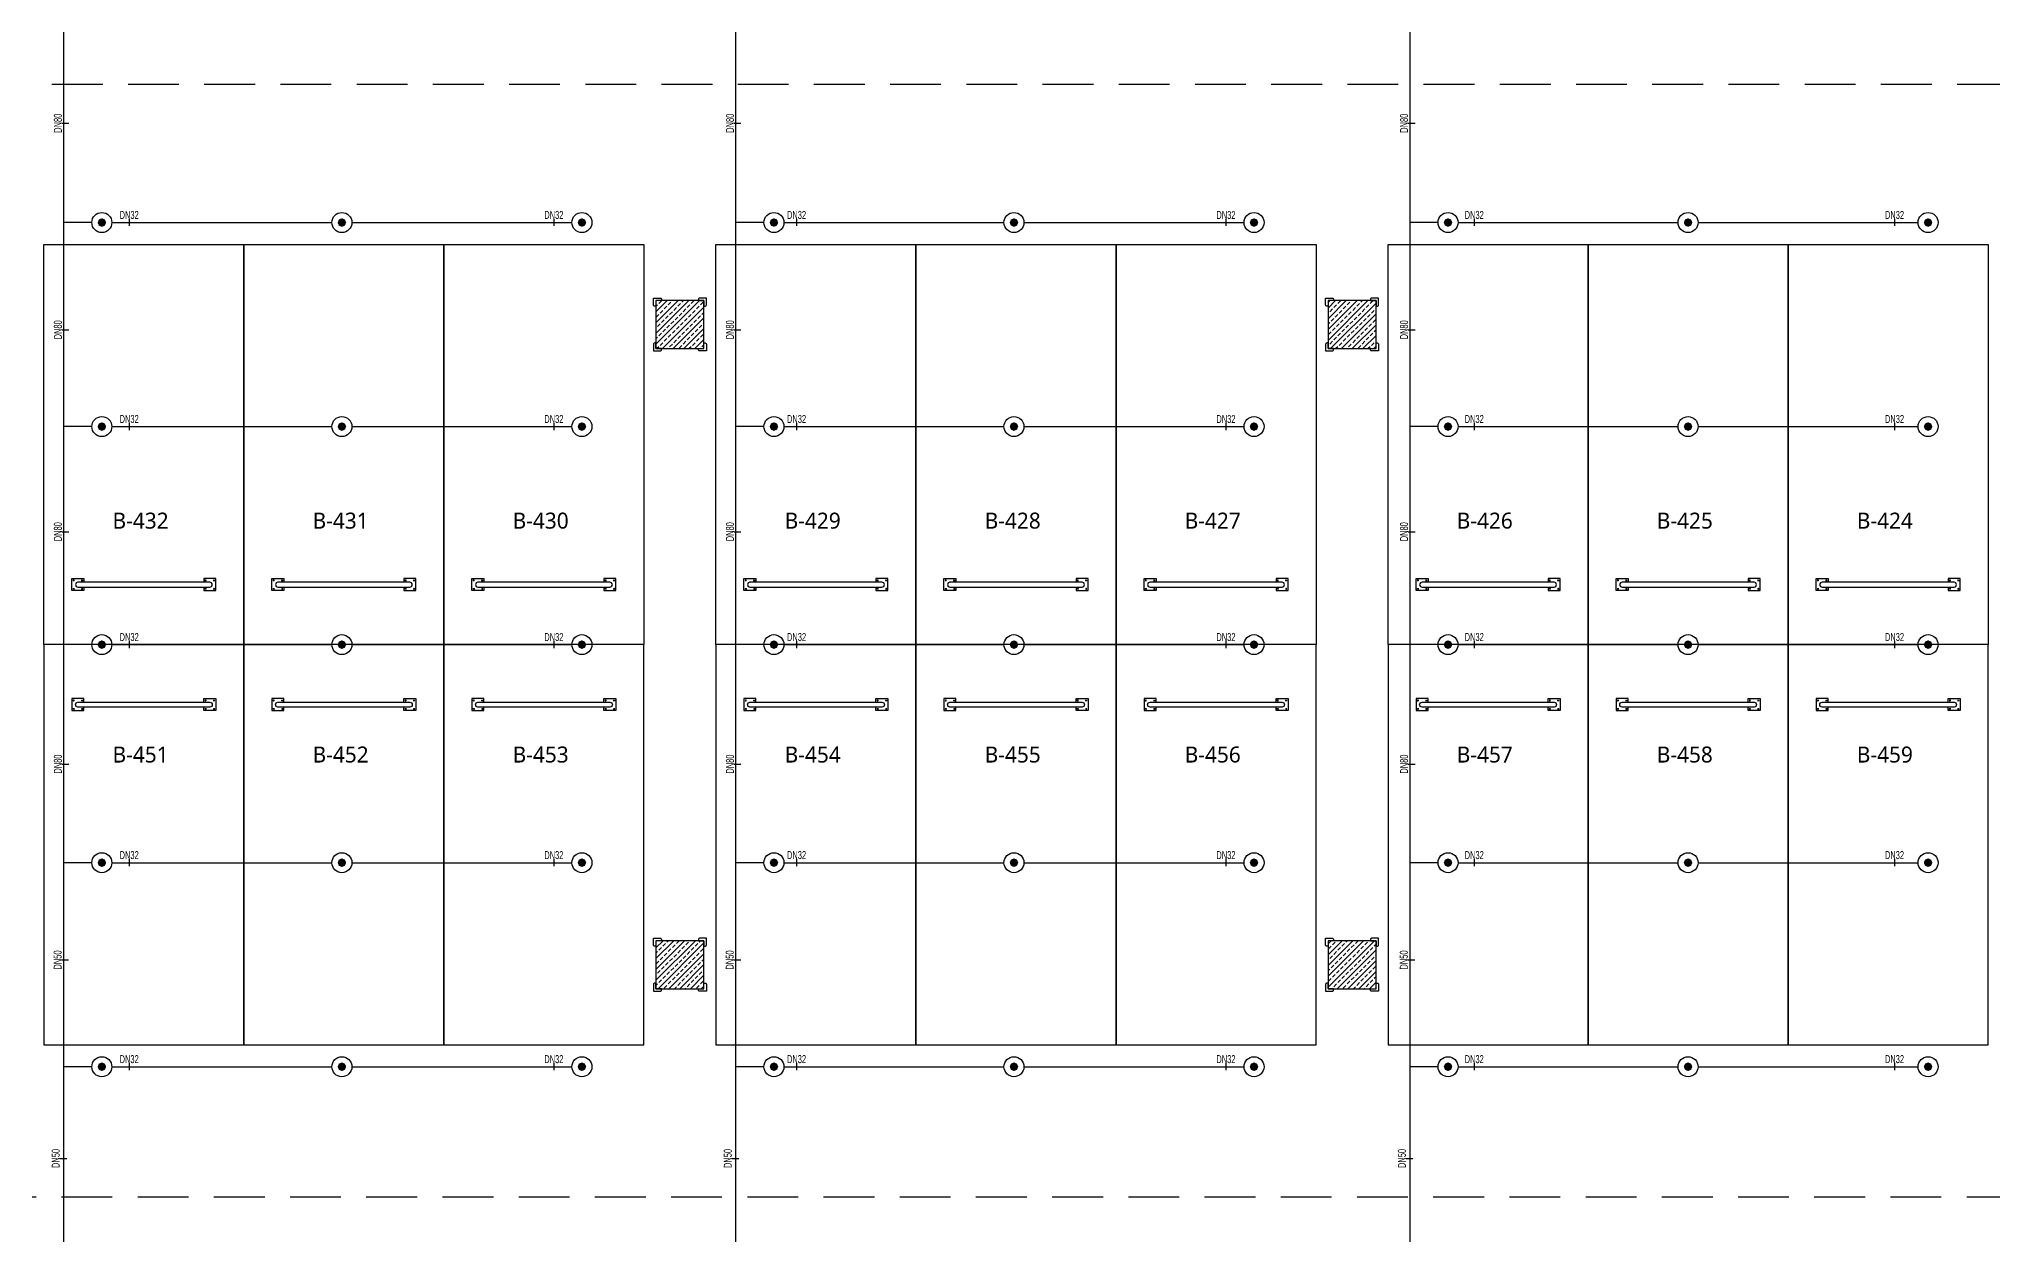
# Model space of a CAD drawing. Header units: millimetres. Extents: x -379292 to 1221486, y 92049 to 447512.
# Drawn here: x 326918 to 351338, y 173242 to 188187 of the extents above; entities that cross this region are included whole.
import ezdxf
from ezdxf.enums import TextEntityAlignment as Align

# ---------------------------------------------------------------- set-up
doc = ezdxf.new("R2010")
doc.units = ezdxf.units.MM
doc.linetypes.add('HIDDEN', pattern=[9.525, 6.35, -3.175])
for name, color, linetype in [('-M-YNGN-BORUID', 7, 'Continuous'), ('-M-YNGN-BORUUZUN', 7, 'Continuous'), ('-M-YNGN-BORUYUK', 7, 'Continuous'), ('-M-YNGN-SPR-YUK', 7, 'Continuous'), ('-M-YNGN-ZON3-CAP-', 7, 'Continuous'), ('-M-YNGN-ZON3-SPR-', 7, 'Continuous'), ('05_HATCH CONCRETE', 141, 'Continuous'), ('05_SYMBOL', 2, 'Continuous'), ('202-A-Y-MahalAd', 141, 'Continuous')]:
    doc.layers.add(name, color=color, linetype=linetype)
doc.layers.add('-M-YNGN-SPR-CAPCIZGI', color=188, linetype='Continuous', plot=False)
doc.layers.add('-M-YNGN-ZON3', color=6, linetype='SP', lineweight=30)
doc.styles.add('CIZGI', font='tahoma.ttf', dxfattribs={"width": 0.8, "oblique": 20})
doc.styles.add('HCAD', font='HCAD.SHX', dxfattribs={"width": 0.8, "height": 0.2})
doc.styles.add('PIPESIZE', font='hcad.shx', dxfattribs={"width": 0.8})
doc.styles.add('SPR-NOT', font='romans.shx')
doc.styles.get("Standard").update_dxf_attribs({"font": 'segoeuil.ttf'})
doc.linetypes.add('SP', pattern='A,2,-0.1,["SP",CIZGI,S=0.14,R=0.2,X=0,Y=-0.07],-0.255', length=2.355)
pattern_1 = [(225, (905000, -3e-07), (67.351921, -67.351921), []), (225, (904932.65, -3e-07), (67.351921, -67.351921), [47.625, -23.8125])]

# ---------------------------------------------------------------- blocks, each defined once
blk = doc.blocks.new('202_Vida')
at = {"color": 0, "linetype": 'ByBlock', "ltscale": 0.2}
for points in [[(1, 0), (-1, 0)], [(0, 1), (0, -1)]]:
    blk.add_lwpolyline(points, dxfattribs=at)
at = {"color": 0, "linetype": 'ByBlock'}
for radius in [0.42, 0.23, 0.155]:
    blk.add_circle((0, 0), radius, dxfattribs=at)
blk = doc.blocks.new('202_Stoper')
at = {"color": 0, "linetype": 'ByBlock'}
for points in [[(-750, -30), (-750, -75), (-900, -75), (-900, 75), (-750, 75), (-750, 30)], [(750, -30), (750, -75), (900, -75), (900, 75), (750, 75), (750, 30)]]:
    blk.add_lwpolyline(points, dxfattribs=at)
blk.add_lwpolyline([(825, -30, 1), (825, 30), (-825, 30, 1), (-825, -30)], format="xyb", close=True, dxfattribs=at)
at = {"color": 0, "linetype": 'ByBlock', "yscale": 10, "zscale": 10, "rotation": 180}
for p, xscale in [((-877, 53), -10), ((-772, 53), 10), ((772, 53), -10), ((877, 53), 10)]:
    blk.add_blockref('202_Vida', p, dxfattribs=dict(at, xscale=xscale))
at = {"color": 0, "linetype": 'ByBlock', "yscale": 10, "zscale": 10}
for p, xscale in [((-877, -52), 10), ((-772, -52), -10), ((772, -52), 10), ((877, -52), -10)]:
    blk.add_blockref('202_Vida', p, dxfattribs=dict(at, xscale=xscale))
blk = doc.blocks.new('202_Mahalblok')
at = {"color": 0, "linetype": 'ByBlock', "flags": 128}
blk.add_lwpolyline([(0, 0), (0, 5000), (2500, 5000), (2500, 0)], close=True, dxfattribs=at)
at = {"color": 252}
blk.add_blockref('202_Stoper', (1250, 750), dxfattribs=at)
at = {"color": 0, "linetype": 'ByBlock', "ltscale": 25}
blk.add_attdef('MAHALNO', text='', height=200, dxfattribs=at).set_placement((1209, 1390), align=Align.BOTTOM_CENTER)
blk = doc.blocks.new('bariyer')
at = {"color": 8, "ltscale": 25}
blk.add_lwpolyline([(0, -70), (15, -70, 0.414214), (30, -55), (30, 30), (-55, 30, 0.414214), (-70, 15), (-70, 0), (0, 0)], format="xyb", close=True, dxfattribs=at)
blk = doc.blocks.new('OtoParkBodrumKatMimari')
at = {"layer": '05_HATCH CONCRETE'}
h = blk.add_hatch(dxfattribs=at)
h.set_pattern_fill('ANSI33', color=8, scale=15, angle=180, style=0)
h.set_pattern_definition(pattern_1)
h.paths.add_polyline_path([(54100, 84100), (53500, 84100), (53500, 83500), (54100, 83500)])
h = blk.add_hatch(dxfattribs=at)
h.set_pattern_fill('ANSI33', color=8, scale=15, angle=180, style=0)
h.set_pattern_definition(pattern_1)
h.paths.add_polyline_path([(62500, 84100), (61900, 84100), (61900, 83500), (62500, 83500)])
h = blk.add_hatch(dxfattribs=at)
h.set_pattern_fill('ANSI33', color=8, scale=15, angle=180, style=0)
h.set_pattern_definition(pattern_1)
h.paths.add_polyline_path([(54100, 76100), (53500, 76100), (53500, 75500), (54100, 75500)])
h = blk.add_hatch(dxfattribs=at)
h.set_pattern_fill('ANSI33', color=8, scale=15, angle=180, style=0)
h.set_pattern_definition(pattern_1)
h.paths.add_polyline_path([(62500, 76100), (61900, 76100), (61900, 75500), (62500, 75500)])
at = {"color": 5}
for points in [[(54100, 84100), (53500, 84100), (53500, 83500), (54100, 83500)], [(62500, 84100), (61900, 84100), (61900, 83500), (62500, 83500)], [(54100, 76100), (53500, 76100), (53500, 75500), (54100, 75500)], [(62500, 76100), (61900, 76100), (61900, 75500), (62500, 75500)]]:
    blk.add_lwpolyline(points, close=True, dxfattribs=at)
at = {"layer": '05_SYMBOL', "color": 252, "linetype": 'HIDDEN', "ltscale": 100}
for points in [[(128500, 86800), (19400, 86800)], [(19400, 72900), (128500, 72900)]]:
    blk.add_lwpolyline(points, dxfattribs=at)
at = {"layer": '05_SYMBOL', "color": 8, "xscale": -1}
for p in [(53500, 84100), (61900, 84100), (53500, 76100), (61900, 76100)]:
    blk.add_blockref('bariyer', p, dxfattribs=at)
at = {"layer": '05_SYMBOL', "color": 8}
for p in [(54100, 84100), (62500, 84100), (54100, 76100), (62500, 76100)]:
    blk.add_blockref('bariyer', p, dxfattribs=at)
at = {"layer": '05_SYMBOL', "color": 8, "rotation": 180}
for p in [(53500, 83500), (61900, 83500), (53500, 75500), (61900, 75500)]:
    blk.add_blockref('bariyer', p, dxfattribs=at)
at = {"layer": '05_SYMBOL', "color": 8, "xscale": -1, "rotation": 180}
for p in [(54100, 83500), (62500, 83500), (54100, 75500), (62500, 75500)]:
    blk.add_blockref('bariyer', p, dxfattribs=at)
at = {"layer": '202-A-Y-MahalAd', "color": 8, "ltscale": 25}
for p, values in [((45850, 79800), {'MAHALNO': 'B-432'}), ((48350, 79800), {'MAHALNO': 'B-431'}), ((50850, 79800), {'MAHALNO': 'B-430'}), ((54250, 79800), {'MAHALNO': 'B-429'}), ((56750, 79800), {'MAHALNO': 'B-428'}), ((59250, 79800), {'MAHALNO': 'B-427'}), ((62650, 79800), {'MAHALNO': 'B-426'}), ((65150, 79800), {'MAHALNO': 'B-425'}), ((67650, 79800), {'MAHALNO': 'B-424'})]:
    blk.add_blockref('202_Mahalblok', p, dxfattribs=at).add_auto_attribs(values)
ref = blk.add_blockref('202_Mahalblok', (45850, 79800), dxfattribs=dict(at, xscale=-1, rotation=180))
ref.add_attrib('MAHALNO', 'B-451', dxfattribs={"layer": '0', "color": 0, "linetype": 'ByBlock', "ltscale": 25, "height": 200}).set_placement((47059, 78267), align=Align.BOTTOM_CENTER)
ref = blk.add_blockref('202_Mahalblok', (48350, 79800), dxfattribs=dict(at, xscale=-1, rotation=180))
ref.add_attrib('MAHALNO', 'B-452', dxfattribs={"layer": '0', "color": 0, "linetype": 'ByBlock', "ltscale": 25, "height": 200}).set_placement((49559, 78267), align=Align.BOTTOM_CENTER)
ref = blk.add_blockref('202_Mahalblok', (50850, 79800), dxfattribs=dict(at, xscale=-1, rotation=180))
ref.add_attrib('MAHALNO', 'B-453', dxfattribs={"layer": '0', "color": 0, "linetype": 'ByBlock', "ltscale": 25, "height": 200}).set_placement((52059, 78267), align=Align.BOTTOM_CENTER)
ref = blk.add_blockref('202_Mahalblok', (54250, 79800), dxfattribs=dict(at, xscale=-1, rotation=180))
ref.add_attrib('MAHALNO', 'B-454', dxfattribs={"layer": '0', "color": 0, "linetype": 'ByBlock', "ltscale": 25, "height": 200}).set_placement((55459, 78267), align=Align.BOTTOM_CENTER)
ref = blk.add_blockref('202_Mahalblok', (56750, 79800), dxfattribs=dict(at, xscale=-1, rotation=180))
ref.add_attrib('MAHALNO', 'B-455', dxfattribs={"layer": '0', "color": 0, "linetype": 'ByBlock', "ltscale": 25, "height": 200}).set_placement((57959, 78267), align=Align.BOTTOM_CENTER)
ref = blk.add_blockref('202_Mahalblok', (59250, 79800), dxfattribs=dict(at, xscale=-1, rotation=180))
ref.add_attrib('MAHALNO', 'B-456', dxfattribs={"layer": '0', "color": 0, "linetype": 'ByBlock', "ltscale": 25, "height": 200}).set_placement((60459, 78267), align=Align.BOTTOM_CENTER)
ref = blk.add_blockref('202_Mahalblok', (62650, 79800), dxfattribs=dict(at, xscale=-1, rotation=180))
ref.add_attrib('MAHALNO', 'B-457', dxfattribs={"layer": '0', "color": 0, "linetype": 'ByBlock', "ltscale": 25, "height": 200}).set_placement((63859, 78267), align=Align.BOTTOM_CENTER)
ref = blk.add_blockref('202_Mahalblok', (65150, 79800), dxfattribs=dict(at, xscale=-1, rotation=180))
ref.add_attrib('MAHALNO', 'B-458', dxfattribs={"layer": '0', "color": 0, "linetype": 'ByBlock', "ltscale": 25, "height": 200}).set_placement((66359, 78267), align=Align.BOTTOM_CENTER)
ref = blk.add_blockref('202_Mahalblok', (67650, 79800), dxfattribs=dict(at, xscale=-1, rotation=180))
ref.add_attrib('MAHALNO', 'B-459', dxfattribs={"layer": '0', "color": 0, "linetype": 'ByBlock', "ltscale": 25, "height": 200}).set_placement((68859, 78267), align=Align.BOTTOM_CENTER)
blk = doc.blocks.new('SPRKL100')
at = {"layer": '-M-YNGN-SPR-CAPCIZGI'}
blk.add_line((0, 0.43), (0, -0.43), dxfattribs=at)
at = {"layer": '-M-YNGN-BORUID', "color": 0, "style": 'HCAD', "width": 0.8, "flags": 1}
blk.add_attdef('DIC', text='', height=0.4, dxfattribs=at).set_placement((0, -1.69), align=Align.CENTER)
at = {"layer": '-M-YNGN-BORUUZUN', "color": 0, "style": 'HCAD', "width": 0.7}
blk.add_attdef('BOY', text='', height=0.8, dxfattribs=at).set_placement((0, -1.08), align=Align.CENTER)
at = {"layer": '-M-YNGN-BORUYUK', "color": 6, "style": 'PIPESIZE', "width": 0.8}
blk.add_attdef('YUK', text='', height=0.5, dxfattribs=at).set_placement((0, 1.87), align=Align.CENTER)
at = {"color": 0, "style": 'PIPESIZE', "width": 0.7}
blk.add_attdef('CAP', text='', height=1, dxfattribs=at).set_placement((0, 0.45), align=Align.CENTER)
blk = doc.blocks.new('SP-C-UP-12')
at = {"ltscale": 10}
blk.add_line((0, 0), (0, 0), dxfattribs=at)
at = {"color": 1, "linetype": 'Continuous'}
blk.add_circle((0, 0), 12.5, dxfattribs=at)
at = {"ltscale": 10}
for points in [[(-5.4, 0), (-3.8, 3.8), (-3.8, -3.8), (0, 5.4)], [(-3.8, -3.8), (0, 5.4), (0, -5.4), (3.8, 3.8)], [(0, -5.4), (3.8, 3.8), (3.8, -3.8), (5.4, 0)]]:
    blk.add_solid(points, dxfattribs=at)
at = {"layer": '-M-YNGN-SPR-YUK', "style": 'SPR-NOT', "width": 0.5, "flags": 9}
for tag, p in [('YUK', (0, 17.8)), ('CAP', (0, 14.4)), ('TIP', (0.2, 10.8))]:
    blk.add_attdef(tag, text='', height=2.5, dxfattribs=at).set_placement(p, align=Align.MIDDLE_CENTER)
blk = doc.blocks.new('A$C69E75EAE')
at = {"layer": '-M-YNGN-ZON3', "ltscale": 500}
for p, q in [((3707.3, -7817.2), (3707.3, -2469.7)), ((4547.3, -7817.2), (4547.3, -2469.7)), ((5389.8, -7817.2), (5389.8, -2469.7)), ((3742.3, -6214.7), (3707.3, -6214.7)), ((3767.3, -6214.7), (4042.3, -6214.7)), ((4067.3, -6214.7), (4342.3, -6214.7)), ((4582.3, -6214.7), (4547.3, -6214.7)), ((4607.3, -6214.7), (4882.3, -6214.7)), ((4907.3, -6214.7), (5182.3, -6214.7)), ((5424.8, -6214.7), (5389.8, -6214.7)), ((5449.8, -6214.7), (5724.8, -6214.7)), ((5749.8, -6214.7), (6024.8, -6214.7)), ((3742.3, -6469.7), (3707.3, -6469.7)), ((3767.3, -6469.7), (4042.3, -6469.7)), ((4067.3, -6469.7), (4342.3, -6469.7)), ((4582.3, -6469.7), (4547.3, -6469.7)), ((4607.3, -6469.7), (4882.3, -6469.7)), ((4907.3, -6469.7), (5182.3, -6469.7)), ((5424.8, -6469.7), (5389.8, -6469.7)), ((5449.8, -6469.7), (5724.8, -6469.7)), ((5749.8, -6469.7), (6024.8, -6469.7)), ((3742.3, -6742.2), (3707.3, -6742.2)), ((3767.3, -6742.2), (4042.3, -6742.2)), ((4067.3, -6742.2), (4342.3, -6742.2)), ((4582.3, -6742.2), (4547.3, -6742.2)), ((4607.3, -6742.2), (4882.3, -6742.2)), ((4907.3, -6742.2), (5182.3, -6742.2)), ((5424.8, -6742.2), (5389.8, -6742.2)), ((5449.8, -6742.2), (5724.8, -6742.2)), ((5749.8, -6742.2), (6024.8, -6742.2)), ((3742.3, -7014.7), (3707.3, -7014.7)), ((3767.3, -7014.7), (4042.3, -7014.7)), ((4067.3, -7014.7), (4342.3, -7014.7)), ((4582.3, -7014.7), (4547.3, -7014.7)), ((4607.3, -7014.7), (4882.3, -7014.7)), ((4907.3, -7014.7), (5182.3, -7014.7)), ((5424.8, -7014.7), (5389.8, -7014.7)), ((5449.8, -7014.7), (5724.8, -7014.7)), ((5749.8, -7014.7), (6024.8, -7014.7)), ((3742.3, -7269.7), (3707.3, -7269.7)), ((3767.3, -7269.7), (4042.3, -7269.7)), ((4067.3, -7269.7), (4342.3, -7269.7)), ((4582.3, -7269.7), (4547.3, -7269.7)), ((4607.3, -7269.7), (4882.3, -7269.7)), ((4907.3, -7269.7), (5182.3, -7269.7)), ((5424.8, -7269.7), (5389.8, -7269.7)), ((5449.8, -7269.7), (5724.8, -7269.7)), ((5749.8, -7269.7), (6024.8, -7269.7))]:
    blk.add_line(p, q, dxfattribs=at)
at = {"layer": '-M-YNGN-ZON3-CAP-'}
ref = blk.add_blockref('SPRKL100', (3709.3, -6090.6), dxfattribs=dict(at, xscale=10.00000000000001, yscale=10.00000000000001, zscale=10.00000000000001, rotation=90))
ref.add_attrib('CAP', 'DN80', dxfattribs={"layer": '0', "color": 0, "height": 10, "rotation": 90, "style": 'PIPESIZE', "width": 0.7}).set_placement((3704.8, -6090.6), align=Align.CENTER)
ref = blk.add_blockref('SPRKL100', (4549.3, -6090.6), dxfattribs=dict(at, xscale=10.00000000000001, yscale=10.00000000000001, zscale=10.00000000000001, rotation=90))
ref.add_attrib('CAP', 'DN80', dxfattribs={"layer": '0', "color": 0, "height": 10, "rotation": 90, "style": 'PIPESIZE', "width": 0.7}).set_placement((4544.8, -6090.6), align=Align.CENTER)
ref = blk.add_blockref('SPRKL100', (5391.8, -6090.6), dxfattribs=dict(at, xscale=10.00000000000001, yscale=10.00000000000001, zscale=10.00000000000001, rotation=90))
ref.add_attrib('CAP', 'DN80', dxfattribs={"layer": '0', "color": 0, "height": 10, "rotation": 90, "style": 'PIPESIZE', "width": 0.7}).set_placement((5387.3, -6090.6), align=Align.CENTER)
ref = blk.add_blockref('SPRKL100', (3788.9, -6214.7), dxfattribs=dict(at, xscale=10, yscale=10, zscale=10, rotation=359.9999997800978))
ref.add_attrib('CAP', 'DN32', dxfattribs={"layer": '0', "color": 0, "height": 10, "rotation": 360, "style": 'PIPESIZE', "width": 0.7}).set_placement((3788.9, -6210.2), align=Align.CENTER)
ref = blk.add_blockref('SPRKL100', (4319.7, -6214.7), dxfattribs=dict(at, xscale=10, yscale=10, zscale=10, rotation=359.9999997800978))
ref.add_attrib('CAP', 'DN32', dxfattribs={"layer": '0', "color": 0, "height": 10, "rotation": 360, "style": 'PIPESIZE', "width": 0.7}).set_placement((4319.7, -6210.2), align=Align.CENTER)
ref = blk.add_blockref('SPRKL100', (4623, -6214.7), dxfattribs=dict(at, xscale=10, yscale=10, zscale=10, rotation=359.9999997800978))
ref.add_attrib('CAP', 'DN32', dxfattribs={"layer": '0', "color": 0, "height": 10, "rotation": 360, "style": 'PIPESIZE', "width": 0.7}).set_placement((4623, -6210.2), align=Align.CENTER)
ref = blk.add_blockref('SPRKL100', (5159.7, -6214.7), dxfattribs=dict(at, xscale=10, yscale=10, zscale=10, rotation=359.9999997800978))
ref.add_attrib('CAP', 'DN32', dxfattribs={"layer": '0', "color": 0, "height": 10, "rotation": 360, "style": 'PIPESIZE', "width": 0.7}).set_placement((5159.7, -6210.2), align=Align.CENTER)
ref = blk.add_blockref('SPRKL100', (5470, -6214.7), dxfattribs=dict(at, xscale=10, yscale=10, zscale=10, rotation=359.9999997800978))
ref.add_attrib('CAP', 'DN32', dxfattribs={"layer": '0', "color": 0, "height": 10, "rotation": 360, "style": 'PIPESIZE', "width": 0.7}).set_placement((5470, -6210.2), align=Align.CENTER)
ref = blk.add_blockref('SPRKL100', (5995.3, -6214.7), dxfattribs=dict(at, xscale=10, yscale=10, zscale=10, rotation=359.9999997800978))
ref.add_attrib('CAP', 'DN32', dxfattribs={"layer": '0', "color": 0, "height": 10, "rotation": 360, "style": 'PIPESIZE', "width": 0.7}).set_placement((5995.3, -6210.2), align=Align.CENTER)
ref = blk.add_blockref('SPRKL100', (3709.3, -6348.8), dxfattribs=dict(at, xscale=10.00000000000001, yscale=10.00000000000001, zscale=10.00000000000001, rotation=90))
ref.add_attrib('CAP', 'DN80', dxfattribs={"layer": '0', "color": 0, "height": 10, "rotation": 90, "style": 'PIPESIZE', "width": 0.7}).set_placement((3704.8, -6348.8), align=Align.CENTER)
ref = blk.add_blockref('SPRKL100', (4549.3, -6348.8), dxfattribs=dict(at, xscale=10.00000000000001, yscale=10.00000000000001, zscale=10.00000000000001, rotation=90))
ref.add_attrib('CAP', 'DN80', dxfattribs={"layer": '0', "color": 0, "height": 10, "rotation": 90, "style": 'PIPESIZE', "width": 0.7}).set_placement((4544.8, -6348.8), align=Align.CENTER)
ref = blk.add_blockref('SPRKL100', (5391.8, -6348.8), dxfattribs=dict(at, xscale=10.00000000000001, yscale=10.00000000000001, zscale=10.00000000000001, rotation=90))
ref.add_attrib('CAP', 'DN80', dxfattribs={"layer": '0', "color": 0, "height": 10, "rotation": 90, "style": 'PIPESIZE', "width": 0.7}).set_placement((5387.3, -6348.8), align=Align.CENTER)
ref = blk.add_blockref('SPRKL100', (3788.9, -6469.7), dxfattribs=dict(at, xscale=10, yscale=10, zscale=10, rotation=359.9999997800978))
ref.add_attrib('CAP', 'DN32', dxfattribs={"layer": '0', "color": 0, "height": 10, "rotation": 360, "style": 'PIPESIZE', "width": 0.7}).set_placement((3788.9, -6465.2), align=Align.CENTER)
ref = blk.add_blockref('SPRKL100', (4319.7, -6469.7), dxfattribs=dict(at, xscale=10, yscale=10, zscale=10, rotation=359.9999997800978))
ref.add_attrib('CAP', 'DN32', dxfattribs={"layer": '0', "color": 0, "height": 10, "rotation": 360, "style": 'PIPESIZE', "width": 0.7}).set_placement((4319.7, -6465.2), align=Align.CENTER)
ref = blk.add_blockref('SPRKL100', (4623, -6469.7), dxfattribs=dict(at, xscale=10, yscale=10, zscale=10, rotation=359.9999997800978))
ref.add_attrib('CAP', 'DN32', dxfattribs={"layer": '0', "color": 0, "height": 10, "rotation": 360, "style": 'PIPESIZE', "width": 0.7}).set_placement((4623, -6465.2), align=Align.CENTER)
ref = blk.add_blockref('SPRKL100', (5159.7, -6469.7), dxfattribs=dict(at, xscale=10, yscale=10, zscale=10, rotation=359.9999997800978))
ref.add_attrib('CAP', 'DN32', dxfattribs={"layer": '0', "color": 0, "height": 10, "rotation": 360, "style": 'PIPESIZE', "width": 0.7}).set_placement((5159.7, -6465.2), align=Align.CENTER)
ref = blk.add_blockref('SPRKL100', (5470, -6469.7), dxfattribs=dict(at, xscale=10, yscale=10, zscale=10, rotation=359.9999997800978))
ref.add_attrib('CAP', 'DN32', dxfattribs={"layer": '0', "color": 0, "height": 10, "rotation": 360, "style": 'PIPESIZE', "width": 0.7}).set_placement((5470, -6465.2), align=Align.CENTER)
ref = blk.add_blockref('SPRKL100', (5995.3, -6469.7), dxfattribs=dict(at, xscale=10, yscale=10, zscale=10, rotation=359.9999997800978))
ref.add_attrib('CAP', 'DN32', dxfattribs={"layer": '0', "color": 0, "height": 10, "rotation": 360, "style": 'PIPESIZE', "width": 0.7}).set_placement((5995.3, -6465.2), align=Align.CENTER)
ref = blk.add_blockref('SPRKL100', (3709.3, -6601.1), dxfattribs=dict(at, xscale=10.00000000000001, yscale=10.00000000000001, zscale=10.00000000000001, rotation=90))
ref.add_attrib('CAP', 'DN80', dxfattribs={"layer": '0', "color": 0, "height": 10, "rotation": 90, "style": 'PIPESIZE', "width": 0.7}).set_placement((3704.8, -6601.1), align=Align.CENTER)
ref = blk.add_blockref('SPRKL100', (4549.3, -6601.1), dxfattribs=dict(at, xscale=10.00000000000001, yscale=10.00000000000001, zscale=10.00000000000001, rotation=90))
ref.add_attrib('CAP', 'DN80', dxfattribs={"layer": '0', "color": 0, "height": 10, "rotation": 90, "style": 'PIPESIZE', "width": 0.7}).set_placement((4544.8, -6601.1), align=Align.CENTER)
ref = blk.add_blockref('SPRKL100', (5391.8, -6601.1), dxfattribs=dict(at, xscale=10.00000000000001, yscale=10.00000000000001, zscale=10.00000000000001, rotation=90))
ref.add_attrib('CAP', 'DN80', dxfattribs={"layer": '0', "color": 0, "height": 10, "rotation": 90, "style": 'PIPESIZE', "width": 0.7}).set_placement((5387.3, -6601.1), align=Align.CENTER)
ref = blk.add_blockref('SPRKL100', (3788.9, -6742.2), dxfattribs=dict(at, xscale=10, yscale=10, zscale=10, rotation=359.9999997800978))
ref.add_attrib('CAP', 'DN32', dxfattribs={"layer": '0', "color": 0, "height": 10, "rotation": 360, "style": 'PIPESIZE', "width": 0.7}).set_placement((3788.9, -6737.7), align=Align.CENTER)
ref = blk.add_blockref('SPRKL100', (4319.7, -6742.2), dxfattribs=dict(at, xscale=10, yscale=10, zscale=10, rotation=359.9999997800978))
ref.add_attrib('CAP', 'DN32', dxfattribs={"layer": '0', "color": 0, "height": 10, "rotation": 360, "style": 'PIPESIZE', "width": 0.7}).set_placement((4319.7, -6737.7), align=Align.CENTER)
ref = blk.add_blockref('SPRKL100', (4623, -6742.2), dxfattribs=dict(at, xscale=10, yscale=10, zscale=10, rotation=359.9999997800978))
ref.add_attrib('CAP', 'DN32', dxfattribs={"layer": '0', "color": 0, "height": 10, "rotation": 360, "style": 'PIPESIZE', "width": 0.7}).set_placement((4623, -6737.7), align=Align.CENTER)
ref = blk.add_blockref('SPRKL100', (5159.7, -6742.2), dxfattribs=dict(at, xscale=10, yscale=10, zscale=10, rotation=359.9999997800978))
ref.add_attrib('CAP', 'DN32', dxfattribs={"layer": '0', "color": 0, "height": 10, "rotation": 360, "style": 'PIPESIZE', "width": 0.7}).set_placement((5159.7, -6737.7), align=Align.CENTER)
ref = blk.add_blockref('SPRKL100', (5470, -6742.2), dxfattribs=dict(at, xscale=10, yscale=10, zscale=10, rotation=359.9999997800978))
ref.add_attrib('CAP', 'DN32', dxfattribs={"layer": '0', "color": 0, "height": 10, "rotation": 360, "style": 'PIPESIZE', "width": 0.7}).set_placement((5470, -6737.7), align=Align.CENTER)
ref = blk.add_blockref('SPRKL100', (5995.3, -6742.2), dxfattribs=dict(at, xscale=10, yscale=10, zscale=10, rotation=359.9999997800978))
ref.add_attrib('CAP', 'DN32', dxfattribs={"layer": '0', "color": 0, "height": 10, "rotation": 360, "style": 'PIPESIZE', "width": 0.7}).set_placement((5995.3, -6737.7), align=Align.CENTER)
ref = blk.add_blockref('SPRKL100', (3709.3, -6891.5), dxfattribs=dict(at, xscale=10.00000000000001, yscale=10.00000000000001, zscale=10.00000000000001, rotation=90))
ref.add_attrib('CAP', 'DN80', dxfattribs={"layer": '0', "color": 0, "height": 10, "rotation": 90, "style": 'PIPESIZE', "width": 0.7}).set_placement((3704.8, -6891.5), align=Align.CENTER)
ref = blk.add_blockref('SPRKL100', (4549.3, -6891.5), dxfattribs=dict(at, xscale=10.00000000000001, yscale=10.00000000000001, zscale=10.00000000000001, rotation=90))
ref.add_attrib('CAP', 'DN80', dxfattribs={"layer": '0', "color": 0, "height": 10, "rotation": 90, "style": 'PIPESIZE', "width": 0.7}).set_placement((4544.8, -6891.5), align=Align.CENTER)
ref = blk.add_blockref('SPRKL100', (5391.8, -6891.5), dxfattribs=dict(at, xscale=10.00000000000001, yscale=10.00000000000001, zscale=10.00000000000001, rotation=90))
ref.add_attrib('CAP', 'DN80', dxfattribs={"layer": '0', "color": 0, "height": 10, "rotation": 90, "style": 'PIPESIZE', "width": 0.7}).set_placement((5387.3, -6891.5), align=Align.CENTER)
ref = blk.add_blockref('SPRKL100', (3788.9, -7014.7), dxfattribs=dict(at, xscale=10, yscale=10, zscale=10, rotation=359.9999997800978))
ref.add_attrib('CAP', 'DN32', dxfattribs={"layer": '0', "color": 0, "height": 10, "rotation": 360, "style": 'PIPESIZE', "width": 0.7}).set_placement((3788.9, -7010.2), align=Align.CENTER)
ref = blk.add_blockref('SPRKL100', (4319.7, -7014.7), dxfattribs=dict(at, xscale=10, yscale=10, zscale=10, rotation=359.9999997800978))
ref.add_attrib('CAP', 'DN32', dxfattribs={"layer": '0', "color": 0, "height": 10, "rotation": 360, "style": 'PIPESIZE', "width": 0.7}).set_placement((4319.7, -7010.2), align=Align.CENTER)
ref = blk.add_blockref('SPRKL100', (4623, -7014.7), dxfattribs=dict(at, xscale=10, yscale=10, zscale=10, rotation=359.9999997800978))
ref.add_attrib('CAP', 'DN32', dxfattribs={"layer": '0', "color": 0, "height": 10, "rotation": 360, "style": 'PIPESIZE', "width": 0.7}).set_placement((4623, -7010.2), align=Align.CENTER)
ref = blk.add_blockref('SPRKL100', (5159.7, -7014.7), dxfattribs=dict(at, xscale=10, yscale=10, zscale=10, rotation=359.9999997800978))
ref.add_attrib('CAP', 'DN32', dxfattribs={"layer": '0', "color": 0, "height": 10, "rotation": 360, "style": 'PIPESIZE', "width": 0.7}).set_placement((5159.7, -7010.2), align=Align.CENTER)
ref = blk.add_blockref('SPRKL100', (5470, -7014.7), dxfattribs=dict(at, xscale=10, yscale=10, zscale=10, rotation=359.9999997800978))
ref.add_attrib('CAP', 'DN32', dxfattribs={"layer": '0', "color": 0, "height": 10, "rotation": 360, "style": 'PIPESIZE', "width": 0.7}).set_placement((5470, -7010.2), align=Align.CENTER)
ref = blk.add_blockref('SPRKL100', (5995.3, -7014.7), dxfattribs=dict(at, xscale=10, yscale=10, zscale=10, rotation=359.9999997800978))
ref.add_attrib('CAP', 'DN32', dxfattribs={"layer": '0', "color": 0, "height": 10, "rotation": 360, "style": 'PIPESIZE', "width": 0.7}).set_placement((5995.3, -7010.2), align=Align.CENTER)
ref = blk.add_blockref('SPRKL100', (3709, -7136.3), dxfattribs=dict(at, xscale=10.00000000000001, yscale=10.00000000000001, zscale=10.00000000000001, rotation=90))
ref.add_attrib('CAP', 'DN50', dxfattribs={"layer": '0', "color": 0, "height": 10, "rotation": 90, "style": 'PIPESIZE', "width": 0.7}).set_placement((3704.5, -7136.3), align=Align.CENTER)
ref = blk.add_blockref('SPRKL100', (4549, -7136.3), dxfattribs=dict(at, xscale=10.00000000000001, yscale=10.00000000000001, zscale=10.00000000000001, rotation=90))
ref.add_attrib('CAP', 'DN50', dxfattribs={"layer": '0', "color": 0, "height": 10, "rotation": 90, "style": 'PIPESIZE', "width": 0.7}).set_placement((4544.5, -7136.3), align=Align.CENTER)
ref = blk.add_blockref('SPRKL100', (5391.5, -7136.3), dxfattribs=dict(at, xscale=10.00000000000001, yscale=10.00000000000001, zscale=10.00000000000001, rotation=90))
ref.add_attrib('CAP', 'DN50', dxfattribs={"layer": '0', "color": 0, "height": 10, "rotation": 90, "style": 'PIPESIZE', "width": 0.7}).set_placement((5387, -7136.3), align=Align.CENTER)
ref = blk.add_blockref('SPRKL100', (3788.9, -7269.7), dxfattribs=dict(at, xscale=10, yscale=10, zscale=10, rotation=359.9999997800978))
ref.add_attrib('CAP', 'DN32', dxfattribs={"layer": '0', "color": 0, "height": 10, "rotation": 360, "style": 'PIPESIZE', "width": 0.7}).set_placement((3788.9, -7265.2), align=Align.CENTER)
ref = blk.add_blockref('SPRKL100', (4319.7, -7269.7), dxfattribs=dict(at, xscale=10, yscale=10, zscale=10, rotation=359.9999997800978))
ref.add_attrib('CAP', 'DN32', dxfattribs={"layer": '0', "color": 0, "height": 10, "rotation": 360, "style": 'PIPESIZE', "width": 0.7}).set_placement((4319.7, -7265.2), align=Align.CENTER)
ref = blk.add_blockref('SPRKL100', (4623, -7269.7), dxfattribs=dict(at, xscale=10, yscale=10, zscale=10, rotation=359.9999997800978))
ref.add_attrib('CAP', 'DN32', dxfattribs={"layer": '0', "color": 0, "height": 10, "rotation": 360, "style": 'PIPESIZE', "width": 0.7}).set_placement((4623, -7265.2), align=Align.CENTER)
ref = blk.add_blockref('SPRKL100', (5159.7, -7269.7), dxfattribs=dict(at, xscale=10, yscale=10, zscale=10, rotation=359.9999997800978))
ref.add_attrib('CAP', 'DN32', dxfattribs={"layer": '0', "color": 0, "height": 10, "rotation": 360, "style": 'PIPESIZE', "width": 0.7}).set_placement((5159.7, -7265.2), align=Align.CENTER)
ref = blk.add_blockref('SPRKL100', (5470, -7269.7), dxfattribs=dict(at, xscale=10, yscale=10, zscale=10, rotation=359.9999997800978))
ref.add_attrib('CAP', 'DN32', dxfattribs={"layer": '0', "color": 0, "height": 10, "rotation": 360, "style": 'PIPESIZE', "width": 0.7}).set_placement((5470, -7265.2), align=Align.CENTER)
ref = blk.add_blockref('SPRKL100', (5995.3, -7269.7), dxfattribs=dict(at, xscale=10, yscale=10, zscale=10, rotation=359.9999997800978))
ref.add_attrib('CAP', 'DN32', dxfattribs={"layer": '0', "color": 0, "height": 10, "rotation": 360, "style": 'PIPESIZE', "width": 0.7}).set_placement((5995.3, -7265.2), align=Align.CENTER)
ref = blk.add_blockref('SPRKL100', (3706.6, -7384.4), dxfattribs=dict(at, xscale=10.00000000000001, yscale=10.00000000000001, zscale=10.00000000000001, rotation=90))
ref.add_attrib('CAP', 'DN50', dxfattribs={"layer": '0', "color": 0, "height": 10, "rotation": 90, "style": 'PIPESIZE', "width": 0.7}).set_placement((3702.1, -7384.4), align=Align.CENTER)
ref = blk.add_blockref('SPRKL100', (4546.6, -7384.4), dxfattribs=dict(at, xscale=10.00000000000001, yscale=10.00000000000001, zscale=10.00000000000001, rotation=90))
ref.add_attrib('CAP', 'DN50', dxfattribs={"layer": '0', "color": 0, "height": 10, "rotation": 90, "style": 'PIPESIZE', "width": 0.7}).set_placement((4542.1, -7384.4), align=Align.CENTER)
ref = blk.add_blockref('SPRKL100', (5389.1, -7384.4), dxfattribs=dict(at, xscale=10.00000000000001, yscale=10.00000000000001, zscale=10.00000000000001, rotation=90))
ref.add_attrib('CAP', 'DN50', dxfattribs={"layer": '0', "color": 0, "height": 10, "rotation": 90, "style": 'PIPESIZE', "width": 0.7}).set_placement((5384.6, -7384.4), align=Align.CENTER)
at = {"layer": '-M-YNGN-ZON3-SPR-'}
for p in [(3754.8, -6214.7), (4054.8, -6214.7), (4354.8, -6214.7), (4594.8, -6214.7), (4894.8, -6214.7), (5194.8, -6214.7), (5437.3, -6214.7), (5737.3, -6214.7), (6037.3, -6214.7), (3754.8, -6469.7), (4054.8, -6469.7), (4354.8, -6469.7), (4594.8, -6469.7), (4894.8, -6469.7), (5194.8, -6469.7), (5437.3, -6469.7), (5737.3, -6469.7), (6037.3, -6469.7), (3754.8, -6742.2), (4054.8, -6742.2), (4354.8, -6742.2), (4594.8, -6742.2), (4894.8, -6742.2), (5194.8, -6742.2), (5437.3, -6742.2), (5737.3, -6742.2), (6037.3, -6742.2), (3754.8, -7014.7), (4054.8, -7014.7), (4354.8, -7014.7), (4594.8, -7014.7), (4894.8, -7014.7), (5194.8, -7014.7), (5437.3, -7014.7), (5737.3, -7014.7), (6037.3, -7014.7), (3754.8, -7269.7), (4054.8, -7269.7), (4354.8, -7269.7), (4594.8, -7269.7), (4894.8, -7269.7), (5194.8, -7269.7), (5437.3, -7269.7), (5737.3, -7269.7), (6037.3, -7269.7)]:
    blk.add_blockref('SP-C-UP-12', p, dxfattribs=at)

msp = doc.modelspace()

# ---------------------------------------------------------------- block references
at = {"color": 8}
msp.add_blockref('OtoParkBodrumKatMimari', (281127.6, 100818.8), dxfattribs=at)

# ---------------------------------------------------------------- next in the draw order: block references
at = {"layer": '-M-YNGN-ZON3', "ltscale": 25, "xscale": 10, "yscale": 10, "zscale": 10}
msp.add_blockref('A$C69E75EAE', (290154.3, 248041), dxfattribs=at)

doc.saveas('drawing.dxf')
